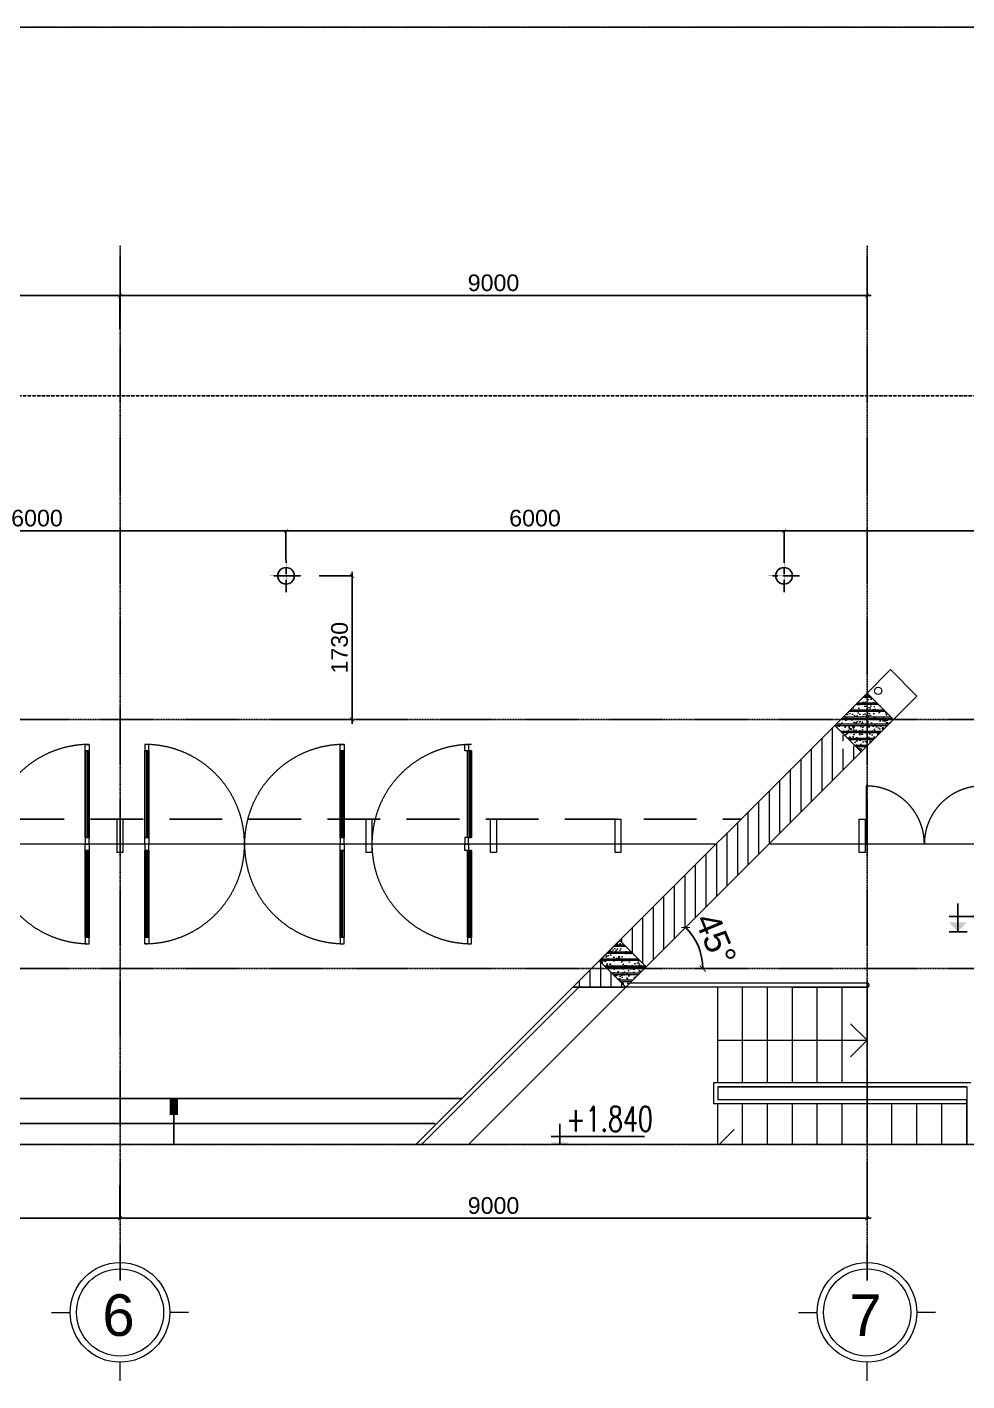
# Model space of a CAD drawing. Extents: x 134921 to 2525442, y -280073 to 23449.
# Drawn here: x 169581 to 180903, y -16646 to -340 of the extents above; entities that cross this region are included whole.
import ezdxf
from ezdxf.enums import TextEntityAlignment as Align
from ezdxf.xclip import XClip

# ---------------------------------------------------------------- set-up
doc = ezdxf.new("R2010")
doc.units = 0
doc.header["$XCLIPFRAME"] = 2
doc.header["$PDMODE"] = 3
doc.header["$PDSIZE"] = 100
for name, pattern in [('DASH2', [0.375, 0.25, -0.125]), ('DASHED2', [9.525, 6.35, -3.175]), ('X_GRID$0$CENTER', [2, 1.25, -0.25, 0.25, -0.25])]:
    doc.linetypes.add(name, pattern=pattern)
doc.layers.get('0').update_dxf_attribs({"linetype": 'CONTINUOUS'})
doc.layers.get('Defpoints').update_dxf_attribs({"linetype": 'CONTINUOUS'})
for name, color, linetype, lineweight in [('A-ARROW', 4, 'CONTINUOUS', 20), ('A-COL', 3, 'CONTINUOUS', 20), ('A-GLAZ', 1, 'CONTINUOUS', 5), ('A-MULLION', 7, 'CONTINUOUS', 20), ('A-STAIRS', 7, 'CONTINUOUS', 20), ('A-WALL', 4, 'CONTINUOUS', 20), ('CDC_HATCH', 251, 'CONTINUOUS', 5), ('CDC_NETTHAY', 7, 'CONTINUOUS', 5), ('CDC_Noithat', 33, 'CONTINUOUS', 9), ('DIA HINH', 8, 'CONTINUOUS', 5), ('dims', 1, 'CONTINUOUS', 18), ('HACTH', 251, 'CONTINUOUS', 9), ('Kinh', 5, 'CONTINUOUS', 13), ('Kitchen_Equipment', 2, 'CONTINUOUS', 0), ('Netcat', 32, 'CONTINUOUS', 18), ('PL01$0$htch', 8, 'CONTINUOUS', 9), ('TEXT', 7, 'CONTINUOUS', 5), ('X_LANDSCAPE$0$CAY', 84, 'CONTINUOUS', 5)]:
    doc.layers.add(name, color=color, linetype=linetype, lineweight=lineweight)
for name, color, linetype in [('A-OVER', 1, 'DASHED2'), ('CDC-BETONG', 2, 'CONTINUOUS'), ('chuyen-chi-tiet', 30, 'CONTINUOUS'), ('dim-kich-thuoc', 6, 'CONTINUOUS'), ('frame', 7, 'CONTINUOUS'), ('HATCH', 251, 'CONTINUOUS'), ('I-DETL-PATT', 252, 'CONTINUOUS'), ('manh', 8, 'CONTINUOUS'), ('PL01$0$col', 5, 'CONTINUOUS'), ('SILICONE', 8, 'CONTINUOUS'), ('TE', 7, 'CONTINUOUS'), ('X_GRID$0$A-GRID 1', 253, 'X_GRID$0$CENTER')]:
    doc.layers.add(name, color=color, linetype=linetype)
doc.styles.add('GuideText', font='romans.shx', dxfattribs={"width": 0.75, "bigfont": 'vns.shx'})
doc.styles.add('TEXT', font='VHARIAL_1.TTF')
doc.styles.add('TEXT1', font='VHARIAL_1.TTF', dxfattribs={"width": 0.85, "height": 200})
doc.dimstyles.new('Copy of KT-150', dxfattribs={"dimscale": 150, "dimtxt": 2, "dimasz": 0.5, "dimexe": 0, "dimexo": 0, "dimgap": 0.5, "dimtad": 1, "dimrnd": 5, "dimdsep": 46, "dimtxsty": 'TEXT', "dimblk": 'ARCHTICK', "dimcen": 0, "dimdle": 0.5, "dimclrd": 24, "dimclre": 24, "dimclrt": 7, "dimadec": 0, "dimazin": 0, "dimtfac": 0.005556, "dimtix": 1, "dimtmove": 2, "dimatfit": 3, "dimfxl": 1, "dimtolj": 1, "dimtzin": 0, "dimarcsym": 1})
pattern_1 = [(307.5, (-2157756.67586, -751687.57838), (0.192682376901, 0.006299335811), [0, -0.152, 0, -0.17, 0, -0.1625]), (277.5, (-2157756.67586, -751687.57838), (0.282214606523, -0.176977670527), [0, -0.082, 0, -0.137, 0, -0.0525]), (237.5, (-2157756.67586, -751687.45538), (0.000565905354, -0.311414186175), [0, -0.05, 0, -0.18, 0, -0.235]), (227.5, (-2157756.67586, -751687.45538), (0.087767556493, -0.300612660457), [0, -0.025, 0, -0.118, 0, -0.135])]

# ---------------------------------------------------------------- blocks, each defined once
blk = doc.blocks.new('_ArchTick')
at = {"color": 0, "linetype": 'ByBlock', "const_width": 0.15}
blk.add_lwpolyline([(-0.5, -0.5), (0.5, 0.5)], dxfattribs=at)
blk = doc.blocks.new('*D60')
at = {"layer": 'Defpoints', "color": 0, "transparency": 16777216}
for p in [(170700, -3573), (161700, -5877), (170700, -6260)]:
    blk.add_point(p, dxfattribs=at)
at = {"layer": 'DIA HINH', "color": 24, "lineweight": -2, "transparency": 16777216}
for p, q in [((161650, -3573), (170750, -3573)), ((161700, -3973), (161700, -3573)), ((170700, -3973), (170700, -3573))]:
    blk.add_line(p, q, dxfattribs=at)
at = {"layer": 'DIA HINH', "color": 24, "lineweight": -2, "transparency": 16777216, "xscale": 50, "yscale": 50, "zscale": 50, "rotation": 180}
blk.add_blockref('_ArchTick', (161700, -3573), dxfattribs=at)
at = {"layer": 'DIA HINH', "color": 24, "lineweight": -2, "transparency": 16777216, "xscale": 50, "yscale": 50, "zscale": 50}
blk.add_blockref('_ArchTick', (170700, -3573), dxfattribs=at)
at = {"layer": 'DIA HINH', "color": 7, "transparency": 16777216, "insert": (166200, -3421), "char_height": 200, "attachment_point": 5, "style": 'TEXT'}
blk.add_mtext('\\A1;9000', dxfattribs=at)
blk = doc.blocks.new('*D61')
at = {"layer": 'Defpoints', "color": 0, "transparency": 16777216}
for p in [(179700, -3573), (170700, -6260), (179700, -6260)]:
    blk.add_point(p, dxfattribs=at)
at = {"layer": 'DIA HINH', "color": 24, "lineweight": -2, "transparency": 16777216}
for p, q in [((170650, -3573), (179750, -3573)), ((170700, -3973), (170700, -3573)), ((179700, -3973), (179700, -3573))]:
    blk.add_line(p, q, dxfattribs=at)
at = {"layer": 'DIA HINH', "color": 24, "lineweight": -2, "transparency": 16777216, "xscale": 50, "yscale": 50, "zscale": 50, "rotation": 180}
blk.add_blockref('_ArchTick', (170700, -3573), dxfattribs=at)
at = {"layer": 'DIA HINH', "color": 24, "lineweight": -2, "transparency": 16777216, "xscale": 50, "yscale": 50, "zscale": 50}
blk.add_blockref('_ArchTick', (179700, -3573), dxfattribs=at)
at = {"layer": 'DIA HINH', "color": 7, "transparency": 16777216, "insert": (175200, -3421), "char_height": 200, "attachment_point": 5, "style": 'TEXT'}
blk.add_mtext('\\A1;9000', dxfattribs=at)
blk = doc.blocks.new('PL01$0$X-ColumnGrid-1$0$C550x450')
at = {"layer": 'PL01$0$htch', "ltscale": 5}
h = blk.add_hatch(dxfattribs=at)
h.set_pattern_fill('1BETONG2-BOP', color=256, scale=20, style=0, pattern_type=2)
h.set_pattern_definition([(50, (6684.1, 2216.99), (143.452, -12.5504), [15, -165]), (355, (6684.1, 2217), (-27.7503, 150.4384), [12, -132]), (100.4514, (6696.05, 2215.95), (115.702, 137.888), [12.748, -140.2284]), (46.1842, (6684.1, 2257), (213.448, -33.104), [22.5, -247.5]), (96.6356, (6701.88, 2254.23), (186.9325, 194.8236), [19.122, -210.3426]), (351.1842, (6684.1, 2257), (186.9324, 194.824), [18, -198]), (21, (6704.1, 2246.99), (119.3814, -80.5238), [15, -165]), (226, (6704.1, 2247), (134.3764, -73.108), [12, -132]), (71.4514, (6714.05, 2240.28), (168.0445, 64.506), [12.748, -140.2284]), (67.5, (6684.1, 2216.993), (-31.18324, 58.8749), [0, -130.4, 0, -134, 0, -132.5]), (4.5, (6684.1, 2216.99), (56.6702, 76.02064), [0, -76.4, 0, -127.4, 0, -50.5]), (327.5, (6639.5, 2216.993), (106.7645, -4.51097), [0, -50, 0, -156, 0, -207]), (317.5, (6619.5, 2216.99), (116.6372, 20.021), [0, -65, 0, -103.6, 0, -147]), (315, (6684.1, 2216.99), (60.1041, 60.1041), []), (315, (6684.1, 2241.49), (60.1041, 60.1041), [])])
h.paths.add_polyline_path([(250, 150), (-300, 150), (-300, -300), (250, -300)])
at = {"layer": 'PL01$0$col', "ltscale": 5}
blk.add_lwpolyline([(-300, -300), (250, -300), (250, 150), (-300, 150)], close=True, dxfattribs=at)
blk = doc.blocks.new('PL01$0$X-ColumnGrid-1$0$C3545')
at = {"layer": 'PL01$0$htch', "ltscale": 5}
h = blk.add_hatch(dxfattribs=at)
h.set_pattern_fill('1BETONG2-BOP', color=256, scale=20, style=0, pattern_type=2)
h.set_pattern_definition([(50, (96209.34, 47291.99), (143.452, -12.5504), [15, -165]), (355, (96209.34, 47292), (-27.7503, 150.4384), [12, -132]), (100.4514, (96221.3, 47290.95), (115.702, 137.888), [12.748, -140.2284]), (46.1842, (96209.34, 47332), (213.448, -33.104), [22.5, -247.5]), (96.6356, (96227.13, 47329.23), (186.9325, 194.8236), [19.122, -210.3426]), (351.1842, (96209.34, 47332), (186.9324, 194.824), [18, -198]), (21, (96229.34, 47321.99), (119.3814, -80.5238), [15, -165]), (226, (96229.34, 47322), (134.3764, -73.108), [12, -132]), (71.4514, (96239.29, 47315.28), (168.0445, 64.506), [12.748, -140.2284]), (67.5, (96209.34, 47291.993), (-31.18324, 58.8749), [0, -130.4, 0, -134, 0, -132.5]), (4.5, (96209.34, 47291.99), (56.6702, 76.02064), [0, -76.4, 0, -127.4, 0, -50.5]), (327.5, (96164.74, 47291.993), (106.7645, -4.51097), [0, -50, 0, -156, 0, -207]), (317.5, (96144.74, 47291.99), (116.6372, 20.021), [0, -65, 0, -103.6, 0, -147]), (315, (96209.34, 47291.99), (60.1041, 60.1041), []), (315, (96209.34, 47316.49), (60.1041, 60.1041), [])])
h.paths.add_polyline_path([(89575, 45225), (89225, 45225), (89225, 44775), (89575, 44775)])
at = {"layer": 'CDC-BETONG', "ltscale": 5}
blk.add_lwpolyline([(89225, 44775), (89575, 44775), (89575, 45225), (89225, 45225)], close=True, dxfattribs=at)
blk = doc.blocks.new('PL01$0$X_COLUMN UPPER GROUND')
at = {"layer": 'PL01$0$col'}
for name, p, rotation in [('PL01$0$X-ColumnGrid-1$0$C550x450', (701091, 1259821), 69.08036508370859), ('PL01$0$X-ColumnGrid-1$0$C3545', (709797, 1156356), 69.0803650836409)]:
    blk.add_blockref(name, p, dxfattribs=dict(at, rotation=rotation))
blk = doc.blocks.new('szdggh')
for p, q in [((401117, -438593.2), (401690.8, -438593.2)), ((401117, -438687.8), (401227.8, -438687.8))]:
    blk.add_line(p, q)
blk.add_lwpolyline([(401171.7, -438687.8), (401171.7, -438515.1)])
blk.add_solid([(401117, -438629.9), (401226.4, -438629.9), (401171.7, -438687.8)])
blk = doc.blocks.new('duong-doc')
at = {"layer": 'I-DETL-PATT', "ltscale": 2}
for p, q in [((1910297, 1055148), (1922989, 1055148)), ((1919519, 1055148), (1919519, 1053648)), ((1916663, 1054848), (1922668, 1054848))]:
    blk.add_line(p, q, dxfattribs=at)
at = {"layer": 'I-DETL-PATT', "const_width": 100}
blk.add_lwpolyline([(1919519, 1055148), (1919519, 1054948)], dxfattribs=at)
blk = doc.blocks.new('PL01$0$EX-PL01')
at = {"layer": 'HACTH', "linetype": 'ByBlock'}
h = blk.add_hatch(dxfattribs=at)
h.set_pattern_fill('ANSI31', color=256, scale=40, angle=45)
h.set_pattern_definition([(90, (-1833283.59, -978569.01), (-127, 2e-14), [])])
h.paths.add_polyline_path([(-33296, 56836), (-33444, 56957, -0.198912), (-33428, 56919, -1), (-33538, 56919, -0.668179), (-33444, 56957), (-33614, 57154), (-36203, 54566), (-35884, 54247)])
h.paths.add_polyline_path([(-36450, 54318), (-36768, 54000), (-36132, 54000), (-36132, 54000)])
at = {"layer": 'SILICONE'}
h = blk.add_hatch(dxfattribs=at)
h.set_pattern_fill('AR-SAND', color=256, scale=0.1, angle=270)
h.set_pattern_definition([(307.5, (-2160826.67586, -751687.57838), (0.192682376901, 0.006299335811), [0, -0.152, 0, -0.17, 0, -0.1625]), (277.5, (-2160826.67586, -751687.57838), (0.282214606523, -0.176977670527), [0, -0.082, 0, -0.137, 0, -0.0525]), (237.5, (-2160826.67586, -751687.45538), (0.000565905354, -0.311414186175), [0, -0.05, 0, -0.18, 0, -0.235]), (227.5, (-2160826.67586, -751687.45538), (0.087767556493, -0.300612660457), [0, -0.025, 0, -0.118, 0, -0.135])])
h.paths.add_polyline_path([(-42594, 55727), (-42591, 55727), (-42591, 55726, 0.155657), (-42591, 55726), (-42592, 55726, 0.238641), (-42592, 55726), (-42592, 55724, 0.238641), (-42592, 55724), (-42591, 55724, 0.155657), (-42591, 55724), (-42591, 55724), (-42594, 55724, 0.533341)])
h = blk.add_hatch(dxfattribs=at)
h.set_pattern_fill('AR-SAND', color=256, scale=0.1, angle=270)
h.set_pattern_definition(pattern_1)
h.paths.add_polyline_path([(-41926, 55727), (-41929, 55727), (-41929, 55726, -0.155657), (-41929, 55726), (-41928, 55726, -0.238641), (-41928, 55726), (-41928, 55724, -0.238641), (-41928, 55724), (-41929, 55724, -0.155657), (-41929, 55724), (-41929, 55724), (-41926, 55724, -0.533341)])
h = blk.add_hatch(dxfattribs=at)
h.set_pattern_fill('AR-SAND', color=256, scale=0.1, angle=270)
h.set_pattern_definition(pattern_1)
h.paths.add_polyline_path([(-39524, 55727), (-39521, 55727), (-39521, 55726, 0.155657), (-39521, 55726), (-39522, 55726, 0.238641), (-39522, 55726), (-39522, 55724, 0.238641), (-39522, 55724), (-39521, 55724, 0.155657), (-39521, 55724), (-39521, 55724), (-39524, 55724, 0.533341)])
h = blk.add_hatch(dxfattribs=at)
h.set_pattern_fill('AR-SAND', color=256, scale=0.1, angle=270)
h.set_pattern_definition([(307.5, (-2156256.67586, -751687.57838), (0.192682376901, 0.006299335811), [0, -0.152, 0, -0.17, 0, -0.1625]), (277.5, (-2156256.67586, -751687.57838), (0.282214606523, -0.176977670527), [0, -0.082, 0, -0.137, 0, -0.0525]), (237.5, (-2156256.67586, -751687.45538), (0.000565905354, -0.311414186175), [0, -0.05, 0, -0.18, 0, -0.235]), (227.5, (-2156256.67586, -751687.45538), (0.087767556493, -0.300612660457), [0, -0.025, 0, -0.118, 0, -0.135])])
h.paths.add_polyline_path([(-38024, 55727), (-38021, 55727), (-38021, 55726, 0.155657), (-38021, 55726), (-38022, 55726, 0.238641), (-38022, 55726), (-38022, 55724, 0.238641), (-38022, 55724), (-38021, 55724, 0.155657), (-38021, 55724), (-38021, 55724), (-38024, 55724, 0.533341)])
at = {"layer": 'A-ARROW', "ltscale": 2}
for points in [[(-33425, 53162), (-33225, 53362), (-33425, 53562)], [(-34825, 52287), (-35025, 52087), (-34825, 51887)]]:
    blk.add_lwpolyline(points, dxfattribs=at)
at = {"layer": 'A-GLAZ', "ltscale": 2}
for p, q in [((-33235, 56425), (-33235, 55725)), ((-35043, 55725), (-52407, 55725)), ((-29850, 55725), (-34407, 55725))]:
    blk.add_line(p, q, dxfattribs=at)
for centre, start, end in [((-33235, 55725), 0, 90), ((-31835, 55725), 90, 180)]:
    blk.add_arc(centre, 700, start, end, dxfattribs=at)
at = {"layer": 'A-MULLION', "ltscale": 2}
for points in [[(-42260, 56025), (-42190, 56025), (-42190, 55625), (-42260, 55625)], [(-39260, 56025), (-39190, 56025), (-39190, 55625), (-39260, 55625)], [(-37760, 56025), (-37690, 56025), (-37690, 55625), (-37760, 55625)], [(-36260, 56025), (-36190, 56025), (-36190, 55625), (-36260, 55625)], [(-33320, 56025), (-33250, 56025), (-33250, 55625), (-33320, 55625)]]:
    blk.add_lwpolyline(points, close=True, dxfattribs=at)
at = {"layer": 'A-OVER', "ltscale": 100}
blk.add_line((-52107, 56025), (-34743, 56025), dxfattribs=at)
at = {"layer": 'A-STAIRS', "ltscale": 2}
for p, q in [((-39545, 51224), (-36768, 54000)), ((-39283, 51415), (-36697, 54000)), ((-36132, 54000), (-38979, 51153)), ((-36768, 54000), (-36132, 54000)), ((-35025, 52850), (-35025, 54000)), ((-34725, 52850), (-34725, 54000)), ((-34425, 52850), (-34425, 54000)), ((-34125, 52850), (-34125, 54000)), ((-33825, 52850), (-33825, 54000)), ((-33525, 52850), (-33525, 54000)), ((-33225, 52850), (-33225, 54000)), ((-35025, 53362), (-33225, 53362)), ((-35025, 52800), (-32025, 52800)), ((-35025, 52650), (-32025, 52650)), ((-35025, 51450), (-35025, 52600)), ((-34725, 51450), (-34725, 52600)), ((-34725, 51450), (-34725, 52600)), ((-34425, 51450), (-34425, 52600)), ((-34125, 51450), (-34125, 52600)), ((-33825, 51450), (-33825, 52600)), ((-33525, 51450), (-33525, 52600)), ((-33225, 51450), (-33225, 52600)), ((-32925, 51450), (-32925, 52600)), ((-32625, 51450), (-32625, 52600)), ((-32325, 51450), (-32325, 52600))]:
    blk.add_line(p, q, dxfattribs=at)
at = {"layer": 'A-WALL', "ltscale": 2}
blk.add_lwpolyline([(-33225, 57543), (-32907, 57225), (-36132, 54000), (-36768, 54000)], close=True, dxfattribs=at)
at = {"layer": 'CDC_HATCH', "linetype": 'Continuous'}
for centre, start, end in [((-42595, 55725), 90, 180), ((-41925, 55725), 0, 90), ((-39525, 55725), 90, 180), ((-37990, 55725), 90, 180), ((-42595, 55725), 180, 270), ((-41925, 55725), 270, 0), ((-39525, 55725), 180, 270), ((-37990, 55725), 180, 270)]:
    blk.add_arc(centre, 1200, start, end, dxfattribs=at)
at = {"layer": 'CDC_NETTHAY', "linetype": 'Continuous'}
for points in [[(-42594, 55727, -0.533341), (-42594, 55724, -5.47191)], [(-42594, 55727, -0.533341), (-42594, 55724, -5.47191)], [(-41926, 55727, 0.533341), (-41926, 55724, 5.47191)], [(-39524, 55727, -0.533341), (-39524, 55724, -5.47191)], [(-39524, 55727, -0.533341), (-39524, 55724, -5.47191)], [(-38024, 55727, -0.533341), (-38024, 55724, -5.47191)], [(-38024, 55727, -0.533341), (-38024, 55724, -5.47191)]]:
    blk.add_lwpolyline(points, format="xyb", dxfattribs=at)
at = {"layer": 'CDC_Noithat', "ltscale": 20}
for p, q in [((-33225, 54000), (-36132, 54000)), ((-33225, 54050), (-36082, 54050)), ((-34125, 54000), (-33225, 54000)), ((-31975, 52850), (-35075, 52850)), ((-35075, 52850), (-35075, 52600)), ((-32025, 52800), (-35025, 52800)), ((-35025, 52800), (-35025, 52650)), ((-32025, 52800), (-32025, 51450)), ((-35075, 52600), (-32025, 52600)), ((-35025, 52650), (-32025, 52650)), ((-32025, 51450), (-32025, 52650))]:
    blk.add_line(p, q, dxfattribs=at)
blk.add_arc((-33225, 54025), 25, 270, 90, dxfattribs=at)
at = {"layer": 'HATCH'}
for points in [[(-42595, 55803), (-42595, 56847), (-42643, 56847), (-42643, 55803)], [(-41925, 55803), (-41925, 56847), (-41877, 56847), (-41877, 55803)], [(-39525, 55803), (-39525, 56847), (-39573, 56847), (-39573, 55803)], [(-37990, 55803), (-37990, 56847), (-38038, 56847), (-38038, 55803)], [(-42595, 55647), (-42595, 54603), (-42643, 54603), (-42643, 55647)], [(-41925, 55647), (-41925, 54603), (-41877, 54603), (-41877, 55647)], [(-39525, 55647), (-39525, 54603), (-39573, 54603), (-39573, 55647)], [(-37990, 55647), (-37990, 54603), (-38038, 54603), (-38038, 55647)]]:
    blk.add_lwpolyline(points, close=True, dxfattribs=at)
at = {"layer": 'Kinh'}
for p, q in [((-42625, 56847), (-42625, 55803)), ((-42613, 56847), (-42613, 55803)), ((-41907, 56847), (-41907, 55803)), ((-41895, 56847), (-41895, 55803)), ((-39555, 56847), (-39555, 55803)), ((-39543, 56847), (-39543, 55803)), ((-38020, 56847), (-38020, 55803)), ((-38008, 56847), (-38008, 55803)), ((-42625, 54603), (-42625, 55647)), ((-42613, 54603), (-42613, 55647)), ((-41907, 54603), (-41907, 55647)), ((-41895, 54603), (-41895, 55647)), ((-39555, 54603), (-39555, 55647)), ((-39543, 54603), (-39543, 55647)), ((-38020, 54603), (-38020, 55647)), ((-38008, 54603), (-38008, 55647))]:
    blk.add_line(p, q, dxfattribs=at)
at = {"layer": 'Netcat'}
for points in [[(-42595, 56925), (-42595, 56847), (-42643, 56847), (-42643, 56925)], [(-41925, 56925), (-41925, 56847), (-41877, 56847), (-41877, 56925)], [(-39525, 56925), (-39525, 56847), (-39573, 56847), (-39573, 56925)], [(-38025, 56925), (-38025, 56847), (-38073, 56847), (-38073, 56925)], [(-42595, 55725), (-42595, 55803), (-42643, 55803), (-42643, 55725)], [(-41925, 55725), (-41925, 55803), (-41877, 55803), (-41877, 55725)], [(-39525, 55725), (-39525, 55803), (-39573, 55803), (-39573, 55725)], [(-38025, 55725), (-38025, 55803), (-38073, 55803), (-38073, 55725)], [(-42595, 55725), (-42595, 55647), (-42643, 55647), (-42643, 55725)], [(-41925, 55725), (-41925, 55647), (-41877, 55647), (-41877, 55725)], [(-39525, 55725), (-39525, 55647), (-39573, 55647), (-39573, 55725)], [(-38025, 55725), (-38025, 55647), (-38073, 55647), (-38073, 55725)], [(-42595, 54525), (-42595, 54603), (-42643, 54603), (-42643, 54525)], [(-41925, 54525), (-41925, 54603), (-41877, 54603), (-41877, 54525)], [(-39525, 54525), (-39525, 54603), (-39573, 54603), (-39573, 54525)], [(-37990, 54525), (-37990, 54603), (-38038, 54603), (-38038, 54525)]]:
    blk.add_lwpolyline(points, close=True, dxfattribs=at)
at = {"layer": 'SILICONE'}
for p, q in [((-42591, 55724), (-42591, 55724)), ((-42591, 55724), (-42591, 55724)), ((-41929, 55724), (-41929, 55724)), ((-41929, 55724), (-41929, 55724)), ((-39521, 55724), (-39521, 55724)), ((-39521, 55724), (-39521, 55724)), ((-38021, 55724), (-38021, 55724)), ((-38021, 55724), (-38021, 55724))]:
    blk.add_line(p, q, dxfattribs=at)
at = {"rotation": 335.9196442255319}
blk.add_blockref('PL01$0$X_COLUMN UPPER GROUND', (-1187403, -806866), dxfattribs=at)
at = {"layer": 'Kitchen_Equipment', "linetype": 'ByBlock'}
blk.add_blockref('duong-doc', (-1961097, -1002488), dxfattribs=at)
at = {"layer": 'TE', "linetype": 'Continuous', "xscale": 1.960000000000036, "yscale": 1.960000000000036, "zscale": 1.960000000000036}
for p in [(-818427, 914497), (-823222, 911846)]:
    blk.add_blockref('szdggh', p, dxfattribs=at)
at = {"layer": 'TEXT', "style": 'GuideText', "width": 0.7}
blk.add_text('+1.840', height=300, dxfattribs=at).set_placement((-36328, 52265), align=Align.CENTER)
blk = doc.blocks.new('*D64')
at = {"layer": 'Defpoints', "color": 0, "transparency": 16777216}
for p in [(162019, -8680), (160642, -11245), (149453, -11680), (159020, -11679), (188969, -11680)]:
    blk.add_point(p, dxfattribs=at)
at = {"layer": 'DIA HINH', "color": 24, "lineweight": -2, "transparency": 16777216}
blk.add_arc((159019, -11680), 1681, 0, 45, dxfattribs=at)
at = {"layer": 'DIA HINH', "color": 24, "lineweight": -2, "transparency": 16777216, "xscale": 50, "yscale": 50, "zscale": 50}
for p, rotation in [((160207, -10492), 135.0000093092421), ((160699, -11680), 270.0000000000075)]:
    blk.add_blockref('_ArchTick', p, dxfattribs=dict(at, rotation=rotation))
at = {"layer": 'DIA HINH', "color": 7, "transparency": 16777216, "insert": (160712, -10979), "char_height": 200, "attachment_point": 5, "rotation": 292.5, "style": 'TEXT'}
blk.add_mtext('\\A1;45°', dxfattribs=at)
blk = doc.blocks.new('*D65')
at = {"layer": 'Defpoints', "color": 0, "transparency": 16777216}
for p in [(180019, -8680), (177696, -11499), (149453, -11680), (188969, -11680), (176794, -11905)]:
    blk.add_point(p, dxfattribs=at)
at = {"layer": 'dim-kich-thuoc', "color": 24, "lineweight": -2, "transparency": 16777216}
blk.add_arc((177019, -11680), 702, 0, 45, dxfattribs=at)
at = {"layer": 'dim-kich-thuoc', "color": 24, "lineweight": -2, "transparency": 16777216, "xscale": 75, "yscale": 75, "zscale": 75}
for p, rotation in [((177515, -11184), 135.0000093092364), ((177720, -11680), 270.0000000000074)]:
    blk.add_blockref('_ArchTick', p, dxfattribs=dict(at, rotation=rotation))
at = {"layer": 'dim-kich-thuoc', "color": 7, "transparency": 16777216, "insert": (177877, -11325), "char_height": 300, "attachment_point": 5, "rotation": 292.5, "style": 'TEXT'}
blk.add_mtext('\\A1;45°', dxfattribs=at)
blk = doc.blocks.new('denhat1')
blk.add_circle((0, 2), 100)
at = {"layer": 'X_GRID$0$A-GRID 1'}
for p, q in [((0, 194), (0, -194)), ((-187, 2), (187, 2))]:
    blk.add_line(p, q, dxfattribs=at)
blk = doc.blocks.new('*D70')
at = {"layer": 'Defpoints', "color": 0, "transparency": 16777216}
for p in [(172700, -6407), (166700, -6757), (172700, -6757)]:
    blk.add_point(p, dxfattribs=at)
at = {"layer": 'DIA HINH', "color": 24, "lineweight": -2, "transparency": 16777216}
for p, q in [((166650, -6407), (172750, -6407)), ((166700, -6757), (166700, -6407)), ((172700, -6757), (172700, -6407))]:
    blk.add_line(p, q, dxfattribs=at)
at = {"layer": 'DIA HINH', "color": 24, "lineweight": -2, "transparency": 16777216, "xscale": 50, "yscale": 50, "zscale": 50, "rotation": 180}
blk.add_blockref('_ArchTick', (166700, -6407), dxfattribs=at)
at = {"layer": 'DIA HINH', "color": 24, "lineweight": -2, "transparency": 16777216, "xscale": 50, "yscale": 50, "zscale": 50}
blk.add_blockref('_ArchTick', (172700, -6407), dxfattribs=at)
at = {"layer": 'DIA HINH', "color": 7, "transparency": 16777216, "insert": (169700, -6255), "char_height": 200, "attachment_point": 5, "style": 'TEXT'}
blk.add_mtext('\\A1;6000', dxfattribs=at)
blk = doc.blocks.new('*D71')
at = {"layer": 'Defpoints', "color": 0, "transparency": 16777216}
for p in [(178700, -6407), (172700, -6757), (178700, -6757)]:
    blk.add_point(p, dxfattribs=at)
at = {"layer": 'DIA HINH', "color": 24, "lineweight": -2, "transparency": 16777216}
for p, q in [((172650, -6407), (178750, -6407)), ((172700, -6757), (172700, -6407)), ((178700, -6757), (178700, -6407))]:
    blk.add_line(p, q, dxfattribs=at)
at = {"layer": 'DIA HINH', "color": 24, "lineweight": -2, "transparency": 16777216, "xscale": 50, "yscale": 50, "zscale": 50, "rotation": 180}
blk.add_blockref('_ArchTick', (172700, -6407), dxfattribs=at)
at = {"layer": 'DIA HINH', "color": 24, "lineweight": -2, "transparency": 16777216, "xscale": 50, "yscale": 50, "zscale": 50}
blk.add_blockref('_ArchTick', (178700, -6407), dxfattribs=at)
at = {"layer": 'DIA HINH', "color": 7, "transparency": 16777216, "insert": (175700, -6255), "char_height": 200, "attachment_point": 5, "style": 'TEXT'}
blk.add_mtext('\\A1;6000', dxfattribs=at)
blk = doc.blocks.new('*D72')
at = {"layer": 'Defpoints', "color": 0, "transparency": 16777216}
for p in [(184700, -6407), (178700, -6757), (184700, -6757)]:
    blk.add_point(p, dxfattribs=at)
at = {"layer": 'DIA HINH', "color": 24, "lineweight": -2, "transparency": 16777216}
for p, q in [((178650, -6407), (184750, -6407)), ((178700, -6757), (178700, -6407)), ((184700, -6757), (184700, -6407))]:
    blk.add_line(p, q, dxfattribs=at)
at = {"layer": 'DIA HINH', "color": 24, "lineweight": -2, "transparency": 16777216, "xscale": 50, "yscale": 50, "zscale": 50, "rotation": 180}
blk.add_blockref('_ArchTick', (178700, -6407), dxfattribs=at)
at = {"layer": 'DIA HINH', "color": 24, "lineweight": -2, "transparency": 16777216, "xscale": 50, "yscale": 50, "zscale": 50}
blk.add_blockref('_ArchTick', (184700, -6407), dxfattribs=at)
at = {"layer": 'DIA HINH', "color": 7, "transparency": 16777216, "insert": (181700, -6255), "char_height": 200, "attachment_point": 5, "style": 'TEXT'}
blk.add_mtext('\\A1;6000', dxfattribs=at)
blk = doc.blocks.new('*D75')
at = {"layer": 'Defpoints', "color": 0, "transparency": 16777216}
for p in [(172777, -6950), (173498, -6950), (172902, -8680)]:
    blk.add_point(p, dxfattribs=at)
at = {"layer": 'DIA HINH', "color": 24, "lineweight": -2, "transparency": 16777216}
for p, q in [((173098, -6950), (173498, -6950)), ((173498, -8730), (173498, -6900)), ((173098, -8680), (173498, -8680))]:
    blk.add_line(p, q, dxfattribs=at)
at = {"layer": 'DIA HINH', "color": 24, "lineweight": -2, "transparency": 16777216, "xscale": 50, "yscale": 50, "zscale": 50}
for p, rotation in [((173498, -6950), 90), ((173498, -8680), 270)]:
    blk.add_blockref('_ArchTick', p, dxfattribs=dict(at, rotation=rotation))
at = {"layer": 'DIA HINH', "color": 7, "transparency": 16777216, "insert": (173346, -7815), "char_height": 200, "attachment_point": 5, "rotation": 90, "style": 'TEXT'}
blk.add_mtext('\\A1;1730', dxfattribs=at)
blk = doc.blocks.new('trujc')
at = {"layer": 'A-ARROW'}
blk.add_circle((762517, 1254561), 1050, dxfattribs=at)
at = {"layer": 'dims'}
for p, q in [((762517, 1256211), (762517, 1255761)), ((760867, 1254561), (761317, 1254561)), ((764167, 1254561), (763717, 1254561)), ((762517, 1252911), (762517, 1253361))]:
    blk.add_line(p, q, dxfattribs=at)
blk.add_circle((762517, 1254561), 1200, dxfattribs=at)
blk = doc.blocks.new('*D77')
at = {"layer": 'Defpoints', "color": 0, "transparency": 16777216}
for p in [(161700, -13800), (170700, -13800), (170700, -14687)]:
    blk.add_point(p, dxfattribs=at)
at = {"layer": 'DIA HINH', "color": 24, "lineweight": -2, "transparency": 16777216}
for p, q in [((161700, -14287), (161700, -14687)), ((170700, -14287), (170700, -14687)), ((161650, -14687), (170750, -14687))]:
    blk.add_line(p, q, dxfattribs=at)
at = {"layer": 'DIA HINH', "color": 24, "lineweight": -2, "transparency": 16777216, "xscale": 50, "yscale": 50, "zscale": 50, "rotation": 180}
blk.add_blockref('_ArchTick', (161700, -14687), dxfattribs=at)
at = {"layer": 'DIA HINH', "color": 24, "lineweight": -2, "transparency": 16777216, "xscale": 50, "yscale": 50, "zscale": 50}
blk.add_blockref('_ArchTick', (170700, -14687), dxfattribs=at)
at = {"layer": 'DIA HINH', "color": 7, "transparency": 16777216, "insert": (166200, -14535), "char_height": 200, "attachment_point": 5, "style": 'TEXT'}
blk.add_mtext('\\A1;9000', dxfattribs=at)
blk = doc.blocks.new('*D78')
at = {"layer": 'Defpoints', "color": 0, "transparency": 16777216}
for p in [(170700, -13800), (179700, -13800), (179700, -14687)]:
    blk.add_point(p, dxfattribs=at)
at = {"layer": 'DIA HINH', "color": 24, "lineweight": -2, "transparency": 16777216}
for p, q in [((170700, -14287), (170700, -14687)), ((179700, -14287), (179700, -14687)), ((170650, -14687), (179750, -14687))]:
    blk.add_line(p, q, dxfattribs=at)
at = {"layer": 'DIA HINH', "color": 24, "lineweight": -2, "transparency": 16777216, "xscale": 50, "yscale": 50, "zscale": 50, "rotation": 180}
blk.add_blockref('_ArchTick', (170700, -14687), dxfattribs=at)
at = {"layer": 'DIA HINH', "color": 24, "lineweight": -2, "transparency": 16777216, "xscale": 50, "yscale": 50, "zscale": 50}
blk.add_blockref('_ArchTick', (179700, -14687), dxfattribs=at)
at = {"layer": 'DIA HINH', "color": 7, "transparency": 16777216, "insert": (175200, -14535), "char_height": 200, "attachment_point": 5, "style": 'TEXT'}
blk.add_mtext('\\A1;9000', dxfattribs=at)

msp = doc.modelspace()

# ---------------------------------------------------------------- linework, layer by layer
at = {"layer": 'A-COL'}
msp.add_lwpolyline([(179700.476, -8361.932), (179983.319, -8079.089), (180301.516, -8397.286), (180018.675, -8680.13)], close=True, dxfattribs=at)
at = {"layer": 'chuyen-chi-tiet', "linetype": 'DASH2', "ltscale": 5}
msp.add_lwpolyline([(151075.269, -339.976), (186857.191, -339.976, -0.414213562), (187357.191, -839.976), (187357.191, -13299.752, -0.414213562), (186857.191, -13799.752), (151075.269, -13799.752, -0.414213562), (150575.269, -13299.752), (150575.269, -839.976, -0.414213562)], format="xyb", close=True, dxfattribs=at)
at = {"layer": 'manh', "linetype": 'DASH2', "ltscale": 10}
msp.add_lwpolyline([(185925.476, -8055.13), (185925.476, -4780.13), (152475.476, -4780.13)], dxfattribs=at)
at = {"layer": 'TEXT'}
msp.add_circle((179832.923, -8334.744), 44.55, dxfattribs=at)
at = {"layer": 'X_GRID$0$A-GRID 1', "ltscale": 10}
for p, q in [((170700.476, -2974.185), (170700.476, -15435.898)), ((179700.476, -2974.185), (179700.476, -15435.898)), ((188968.799, -8680.13), (149453.089, -8680.13)), ((188968.799, -11680.13), (149453.089, -11680.13))]:
    msp.add_line(p, q, dxfattribs=at)

# ---------------------------------------------------------------- block references
for p in [(172700.476, -6951.497), (178700.476, -6951.497)]:
    msp.add_blockref('denhat1', p)
at = {"layer": 'DIA HINH'}
ref = msp.add_blockref('PL01$0$EX-PL01', (212925.476, -65905.13), dxfattribs=at)
XClip(ref).set_block_clipping_path([(-61850.2069655687, 65565.1539128858), (-26068.2850005853, 65565.1539128858), (-25568.2850005853, 65065.1539128858), (-25568.2850005853, 52605.377957233), (-26068.2850005853, 52105.377957233), (-61850.2069655687, 52105.377957233), (-62350.2069655687, 52605.377957233), (-62350.2069655687, 65065.1539128858)])
at = {"layer": 'X_LANDSCAPE$0$CAY', "xscale": 0.5, "yscale": 0.5, "zscale": 0.5}
for p in [(-210557.897, -643101.573), (-201557.897, -643101.573)]:
    msp.add_blockref('trujc', p, dxfattribs=at)

# ---------------------------------------------------------------- texts
at = {"layer": 'frame', "color": 6, "ltscale": 2, "style": 'TEXT1'}
for s, p in [('6', (170488, -16103.311)), ('7', (179488, -16103.311))]:
    msp.add_text(s, height=500, dxfattribs=at).set_placement(p)

# ---------------------------------------------------------------- dimensions: what is measured, and where the dimension line sits
at = {"layer": 'DIA HINH'}
for base, p1, p2, picture, middle in [((170700.476, -3573.367), (161700.476, -5876.711), (170700.476, -6259.658), '*D60', (166200.476, -3421.252)), ((179700.476, -3573.367), (170700.476, -6259.658), (179700.476, -6259.658), '*D61', (175200.476, -3421.252)), ((172700.476, -6406.856), (166700.476, -6757.484), (172700.476, -6757.484), '*D70', (169700.476, -6254.742)), ((178700.476, -6406.856), (172700.476, -6757.484), (178700.476, -6757.484), '*D71', (175700.476, -6254.742)), ((184700.476, -6406.856), (178700.476, -6757.484), (184700.476, -6757.484), '*D72', (181700.476, -6254.742)), ((170700.476, -14687.006), (161700.476, -13799.752), (170700.476, -13799.752), '*D77', (166200.476, -14534.892)), ((179700.476, -14687.006), (170700.476, -13799.752), (179700.476, -13799.752), '*D78', (175200.476, -14534.892))]:
    dim = msp.add_linear_dim(base=base, p1=p1, p2=p2, dimstyle='Copy of KT-150', override={"dimscale": 100, "dimfxl": 4, "dimfxlon": 1}, dxfattribs=at)
    dim.commit()
    dim.dimension.update_dxf_attribs({"geometry": picture, "text_midpoint": middle})
dim = msp.add_linear_dim(base=(173497.94, -6949.952), p1=(172902.042, -8680.13), p2=(172777.49, -6949.952), angle=90, dimstyle='Copy of KT-150', override={"dimscale": 100, "dimfxl": 4, "dimfxlon": 1}, dxfattribs=at)
dim.commit()
dim.dimension.update_dxf_attribs({"geometry": '*D75', "text_midpoint": (173345.757, -7815.041)})
dim = msp.add_angular_dim_2l(base=(160642.192, -11245.11), line1=((162018.674, -8680.13), (159020.086, -11678.719)), line2=((188968.799, -11680.13), (149453.089, -11680.13)), dimstyle='Copy of KT-150', override={"dimscale": 100, "dimfxl": 4, "dimfxlon": 1}, dxfattribs=at)
dim.commit()
dim.dimension.update_dxf_attribs({"geometry": '*D64', "text_midpoint": (160711.679, -10978.865)})
at = {"layer": 'dim-kich-thuoc'}
dim = msp.add_angular_dim_2l(base=(177696.316, -11498.557), line1=((180018.674, -8680.13), (176793.675, -11905.13)), line2=((188968.799, -11680.13), (149453.089, -11680.13)), dimstyle='Copy of KT-150', override={"dimfxl": 30, "dimfxlon": 1}, dxfattribs=at)
dim.commit()
dim.dimension.update_dxf_attribs({"geometry": '*D65', "text_midpoint": (177877.055, -11324.577)})

doc.saveas('drawing.dxf')
